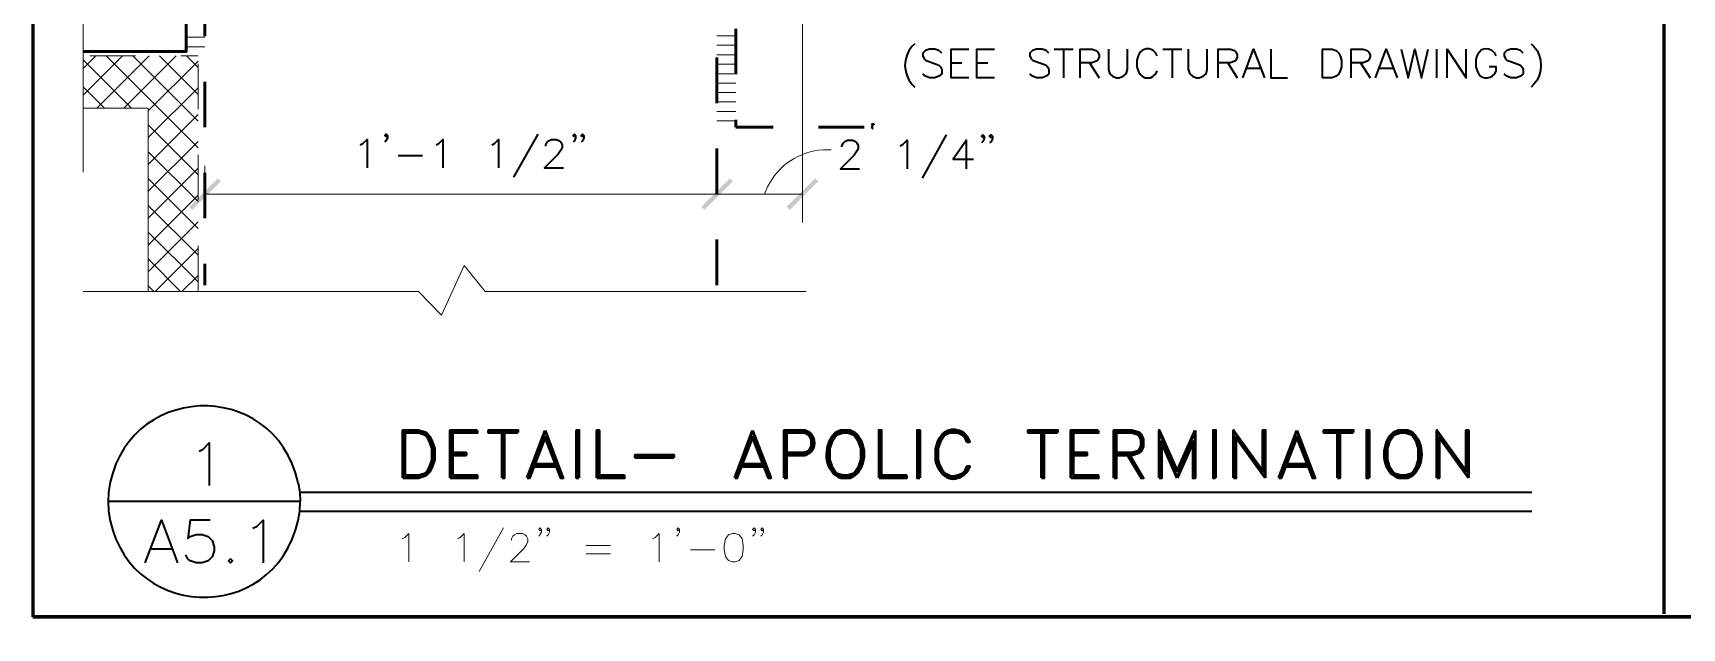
# Model space of a CAD drawing. Header units: inches. Extents: x 5 to 516, y -193 to 129.
# Drawn here: x 334.394 to 338.017, y -12.359 to -11.052 of the extents above; entities that cross this region are included whole.
import ezdxf

# ---------------------------------------------------------------- set-up
doc = ezdxf.new("R2010")
doc.units = ezdxf.units.IN
doc.header["$MEASUREMENT"] = 0
doc.linetypes.add('PDF_IMPORT', pattern=[1, 0.8, -0.2])
doc.layers.add('PDF6_Geometry', color=7, linetype='Continuous')
doc.layers.add('PDF6_Solid Fills', color=7, linetype='Continuous')

msp = doc.modelspace()

# ---------------------------------------------------------------- hatches: boundary and pattern name
at = {"layer": 'PDF6_Solid Fills', "transparency": 33554559}
for points in [[(336.2379238, -11.2528038), (336.2357016, -11.2550261), (336.2345909, -11.2578043), (336.2351465, -11.260582), (336.2368116, -11.2628046), (336.2390337, -11.2644706), (336.240702, -11.2633595), (336.240702, -11.2616935), (336.240702, -11.2594709), (336.2407017, -11.2533593), (336.2407016, -11.2522483)], [(334.8068122, -11.3778038), (334.8001455, -11.3711372), (334.737368, -11.4339152), (334.7440344, -11.4405816)], [(335.8690344, -11.4405821), (335.9318119, -11.3778041), (335.9251455, -11.3711377), (335.8623677, -11.4339155)], [(336.0501458, -11.4339155), (336.0568124, -11.4405821), (336.1190344, -11.3778041), (336.112368, -11.3711377)]]:
    msp.add_hatch(color=256, dxfattribs=at).paths.add_polyline_path(points)

# ---------------------------------------------------------------- linework, layer by layer
at = {"layer": 'PDF6_Geometry', "lineweight": 60}
for points in [[(356.8940342, -11.7255821), (356.8940342, -8.5589156), (334.3940348, -8.5589156), (334.3940348, -12.3344711)], [(337.977923, -12.3283597), (337.977923, -8.5589153)]]:
    msp.add_lwpolyline(points, dxfattribs=at)
at = {"layer": 'PDF6_Geometry', "lineweight": 15}
for points in [[(334.504591, -10.5378041), (334.504591, -10.8194708), (334.4557021, -10.8700263), (334.5684799, -10.921693), (334.504591, -10.9650263), (334.504591, -11.3572485)], [(336.0845899, -10.7094711), (336.0845899, -11.46836)], [(334.7307013, -11.0611376), (334.7718125, -11.0611376)], [(334.7307013, -11.082249), (334.7718125, -11.082249)], [(335.9384785, -11.0578044), (335.8968119, -11.0578044)], [(335.9384785, -11.0783597), (335.8968119, -11.0783597)], [(334.5051448, -11.1878048), (334.5907004, -11.1022492)], [(334.5051448, -11.128916), (334.5318115, -11.1022494)], [(334.6101456, -11.2172486), (334.5051456, -11.111693)], [(334.5345909, -11.2172486), (334.6495909, -11.1022486)], [(334.7568131, -11.3044712), (334.5545909, -11.102249)], [(334.5934785, -11.2172486), (334.7084785, -11.1022486)], [(334.7568131, -11.2455825), (334.6134798, -11.1022491)], [(334.6468119, -11.2228039), (334.7568119, -11.1133595)], [(334.7568131, -11.1866937), (334.6723686, -11.1022493)], [(334.7568131, -11.1278038), (334.7312575, -11.1022483)], [(335.9384785, -11.0994711), (335.8968119, -11.0994711)], [(335.9384785, -11.1200264), (335.8968119, -11.1200264)], [(335.9384785, -11.1411378), (335.8968119, -11.1411378)], [(334.551258, -11.2172486), (334.5051469, -11.1705819)], [(334.6468119, -11.2816938), (334.7568119, -11.1722494)], [(335.9384785, -11.161693), (335.8968119, -11.161693)], [(335.9384785, -11.1828044), (335.8968119, -11.1828044)], [(334.6468119, -11.6194714), (334.6468119, -11.2172492), (334.5051453, -11.2172492)], [(334.6468119, -11.3405826), (334.7568119, -11.2311381)], [(335.9384785, -11.2033597), (335.8968119, -11.2033597)], [(335.9384785, -11.2244711), (335.8968119, -11.2244711)], [(334.7568131, -11.36336), (334.6468131, -11.25336)], [(335.9384785, -11.2450264), (335.8968119, -11.2450264)], [(334.6468119, -11.3994713), (334.7568119, -11.2900269)], [(334.7568131, -11.4222487), (334.6468131, -11.3128043)], [(336.1479241, -11.3083594), (336.1307019, -11.3083594)], [(334.6468119, -11.4583601), (334.7568119, -11.3489156)], [(334.7568131, -11.4811375), (334.6468131, -11.371693)], [(334.7718119, -11.364471), (334.7718119, -11.3433599)], [(334.6468119, -11.5178049), (334.7568119, -11.4078049)], [(334.7718119, -11.4061377), (335.8968119, -11.4061377), (336.0845897, -11.4061377)], [(336.0079241, -11.3900261), (336.0012574, -11.4061372)], [(334.7568131, -11.5400262), (334.6468131, -11.4305818)], [(334.6468119, -11.5766937), (334.7568119, -11.4666937)], [(334.7568131, -11.5989161), (334.6468131, -11.4894717)], [(334.7184785, -11.6194714), (334.6468118, -11.5483603)], [(334.6623691, -11.6194714), (334.7568135, -11.5255825)], [(334.504591, -11.6200264), (335.2412576, -11.6200264), (335.2918131, -11.671693), (335.3412576, -11.5628041), (335.3873687, -11.6200264), (336.0929242, -11.6200264)], [(334.7212567, -11.6194714), (334.7568123, -11.5844714)], [(334.6595909, -11.6194714), (334.6468131, -11.6072492)], [(335.2045896, -12.1633602), (335.2107007, -12.1605824), (335.2195896, -12.1516935), (335.2195896, -12.2139157)], [(335.3268136, -12.1633602), (335.3323692, -12.1605824), (335.3412581, -12.1516935), (335.3412581, -12.2139157)], [(335.427924, -12.1394706), (335.3740351, -12.2350261)], [(335.4457011, -12.1661373), (335.4457011, -12.1633595), (335.4484788, -12.1572484), (335.4518122, -12.1544706), (335.4573677, -12.1516928), (335.4695899, -12.1516928), (335.4751455, -12.1544706), (335.4784788, -12.1572484), (335.4812566, -12.1633595), (335.4812566, -12.1694706), (335.4784788, -12.1755817), (335.4723677, -12.1844706), (335.4429233, -12.2139151), (335.4845899, -12.2139151)], [(335.5112573, -12.1428049), (335.507924, -12.1455827), (335.5051462, -12.1428049), (335.507924, -12.1394716), (335.5112573, -12.1428049), (335.5112573, -12.1483604), (335.507924, -12.1544716), (335.5051462, -12.1572493)], [(335.5290344, -12.1428049), (335.5262566, -12.1455827), (335.5229233, -12.1428049), (335.5262566, -12.1394716), (335.5290344, -12.1428049), (335.5290344, -12.1483604), (335.5262566, -12.1544716), (335.5229233, -12.1572493)], [(335.7551448, -12.1633602), (335.7612559, -12.1605824), (335.7701448, -12.1516935), (335.7701448, -12.2139157)], [(335.8145907, -12.1428049), (335.811813, -12.1455827), (335.8084796, -12.1428049), (335.811813, -12.1394716), (335.8145907, -12.1428049), (335.8145907, -12.1483604), (335.811813, -12.1544716), (335.8084796, -12.1572493)], [(335.9812574, -12.1428049), (335.9784796, -12.1455827), (335.9751463, -12.1428049), (335.9784796, -12.1394716), (335.9812574, -12.1428049), (335.9812574, -12.1483604), (335.9784796, -12.1544716), (335.9751463, -12.1572493)], [(335.9990345, -12.1428049), (335.9962567, -12.1455827), (335.9934789, -12.1428049), (335.9962567, -12.1394716), (335.9990345, -12.1428049), (335.9990345, -12.1483604), (335.9962567, -12.1544716), (335.9934789, -12.1572493)], [(335.6095895, -12.1783601), (335.6629228, -12.1783601)], [(335.6095895, -12.1961383), (335.6629228, -12.1961383)], [(335.8384781, -12.1872487), (335.8918114, -12.1872487)]]:
    msp.add_lwpolyline(points, dxfattribs=at)
at = {"layer": 'PDF6_Geometry', "lineweight": 50}
for points in [[(334.7307013, -10.7589153), (334.7307013, -11.0922486), (334.5051458, -11.0922486)], [(335.3701448, -11.9250269), (335.3107003, -11.9250269), (335.3107003, -12.0294714)], [(335.3701451, -11.9250262), (335.3701451, -11.9300262), (335.3157007, -11.9300262), (335.3157007, -12.0244706)], [(335.4245897, -11.9300262), (335.4245897, -12.0294706)], [(335.42959, -11.9300262), (335.42959, -12.0294706), (335.42459, -12.0294706)], [(335.5190337, -11.9250269), (335.4795892, -12.0294714)], [(335.5190337, -11.9250269), (335.5584781, -12.0294713), (335.5540337, -12.0294713), (335.5190337, -11.9400269), (335.4845892, -12.0294713), (335.4795892, -12.0294713)], [(335.9751449, -11.9250269), (335.9357004, -12.0294714)], [(335.9751449, -11.9250269), (336.0151449, -12.0294713), (336.0101449, -12.0294713), (335.9751449, -11.9400269), (335.9407004, -12.0294713), (335.9357004, -12.0294713)], [(336.0995893, -11.9300269), (336.0895893, -11.9250269), (336.0445893, -11.9250269), (336.0445893, -12.0294714)], [(336.0495897, -11.9744706), (336.0895897, -11.9744706), (336.0995897, -11.9700262), (336.1045897, -11.9600262), (336.1045897, -11.9450262), (336.0995897, -11.9350262), (336.0895897, -11.9300262), (336.0495897, -11.9300262), (336.0495897, -12.0294706), (336.0445897, -12.0294706)], [(336.1984799, -11.9300269), (336.1884799, -11.9250269), (336.1690355, -11.9250269), (336.1590355, -11.9300269), (336.1490355, -11.9400269)], [(336.3823691, -11.9500265), (336.3773691, -11.9650265), (336.3773691, -11.9894709)], [(336.3823691, -11.9894709), (336.3823691, -11.9650265), (336.3873691, -11.9500265), (336.3968136, -11.9350265), (336.4068136, -11.9300265), (336.4268136, -11.9300265), (336.4368136, -11.9350265), (336.4418136, -11.9400265), (336.4468136, -11.9500265), (336.4518136, -11.9500265), (336.4468136, -11.9400265), (336.4368136, -11.9300265)], [(336.6101456, -11.9300262), (336.6101456, -12.0294706)], [(336.6151459, -11.9300262), (336.6151459, -12.0294706), (336.6101459, -12.0294706)], [(336.7345896, -11.9250269), (336.6745896, -11.9250269), (336.6745896, -12.0294714)], [(336.73459, -11.9250262), (336.73459, -11.9300262), (336.67959, -11.9300262), (336.67959, -12.0244706)], [(336.7740336, -11.9794714), (336.8084781, -11.9794714), (336.8234781, -11.9744714), (336.8284781, -11.9700269), (336.8334781, -11.9600269), (336.8334781, -11.9450269), (336.8284781, -11.9350269), (336.8234781, -11.9300269), (336.8084781, -11.9250269), (336.7690336, -11.9250269), (336.7690336, -12.0294714)], [(336.774034, -11.9744706), (336.8084784, -11.9744706), (336.8234784, -11.9700262), (336.8284784, -11.9600262), (336.8284784, -11.9450262), (336.8234784, -11.9350262), (336.8084784, -11.9300262), (336.774034, -11.9300262), (336.774034, -12.0294706), (336.769034, -12.0294706)], [(336.9079228, -12.0294709), (336.8734783, -11.9500265), (336.8734783, -12.0294709), (336.8684783, -12.0294709)], [(336.9473691, -11.9250269), (336.9079247, -12.0144714), (336.8684802, -11.9250269), (336.8684802, -12.0294714)], [(336.9079225, -12.0294717), (336.9429225, -11.9500272), (336.9429225, -12.0294717), (336.947367, -12.0294717), (336.947367, -11.9250272)], [(337.101257, -12.0294714), (337.101257, -11.9250269), (337.096257, -11.9250269), (337.096257, -12.0144714), (337.0318126, -11.9250269), (337.0318126, -12.0294714)], [(337.1012574, -12.0294713), (337.0368129, -11.9400269), (337.0368129, -12.0294713), (337.0318129, -12.0294713)], [(337.1707015, -11.9250269), (337.131257, -12.0294714)], [(337.1707015, -11.9250269), (337.2107015, -12.0294713), (337.2057015, -12.0294713), (337.1707015, -11.9400269), (337.136257, -12.0294713), (337.131257, -12.0294713)], [(337.2601451, -11.9300262), (337.2601451, -12.0294706)], [(337.2651454, -11.9300262), (337.2651454, -12.0294706), (337.2601454, -12.0294706)], [(337.4240336, -11.9300269), (337.4140336, -11.9250269), (337.3940336, -11.9250269), (337.3840336, -11.9300269), (337.3740336, -11.9400269)], [(337.5479236, -12.0294714), (337.5479236, -11.9250269), (337.5429236, -11.9250269), (337.5429236, -12.0144714), (337.4784791, -11.9250269), (337.4784791, -12.0294714)], [(337.5479239, -12.0294713), (337.4834795, -11.9400269), (337.4834795, -12.0294713), (337.4784795, -12.0294713)], [(335.3157007, -11.9744711), (335.3457007, -11.9744711), (335.3457007, -11.9794711), (335.3157007, -11.9794711)], [(336.0995893, -11.9744714), (336.0895893, -11.9794714), (336.0495893, -11.9794714)], [(336.67959, -11.9744711), (336.70959, -11.9744711), (336.70959, -11.9794711), (336.67959, -11.9794711)], [(336.7990358, -11.9794714), (336.8284802, -12.0294714), (336.8334802, -12.0294714), (336.8040358, -11.9794714)], [(335.3157007, -12.0244713), (335.3701451, -12.0244713), (335.3701451, -12.0294713), (335.3107007, -12.0294713)], [(335.4890338, -12.004471), (335.5490338, -12.004471)], [(335.4940341, -11.9994706), (335.5440341, -11.9994706)], [(335.945701, -12.004471), (336.0051455, -12.004471)], [(335.9507014, -11.9994706), (336.0001458, -11.9994706)], [(336.1690355, -12.0294714), (336.1884799, -12.0294714), (336.1984799, -12.0244714)], [(336.4368136, -12.0244709), (336.4468136, -12.0144709), (336.4518136, -12.0044709), (336.4468136, -12.0044709), (336.4418136, -12.0144709), (336.4368136, -12.0194709)], [(336.67959, -12.0244713), (336.73459, -12.0244713), (336.73459, -12.0294713), (336.67459, -12.0294713)], [(337.1412576, -12.004471), (337.2007021, -12.004471)], [(337.146258, -11.9994706), (337.1957025, -11.9994706)], [(337.3940336, -12.0294714), (337.4140336, -12.0294714), (337.4240336, -12.0244714)]]:
    msp.add_lwpolyline(points, dxfattribs=at)
at = {"layer": 'PDF6_Geometry', "linetype": 'PDF_IMPORT', "lineweight": 50, "ltscale": 0.041667}
for points in [[(334.7718119, -10.7589153), (334.7718119, -11.6055825)], [(335.8968119, -11.6055825), (335.8968119, -10.7589161)], [(336.2201467, -10.8422486), (335.9384785, -10.8422486), (335.9384785, -11.2583597)]]:
    msp.add_lwpolyline(points, dxfattribs=at)
at = {"layer": 'PDF6_Geometry', "lineweight": 35}
for points in [[(336.3312579, -11.0755826), (336.3251467, -11.0811382)], [(337.6857003, -11.0755826), (337.6918114, -11.0811382)], [(336.3907016, -11.0961379), (336.3845905, -11.0900268), (336.3757016, -11.087249), (336.3640349, -11.087249), (336.355146, -11.0900268), (336.3490349, -11.0961379), (336.3490349, -11.102249), (336.3518127, -11.1083601), (336.355146, -11.1111379), (336.3607016, -11.1139157), (336.3784793, -11.1200268), (336.3845905, -11.1228046), (336.3879238, -11.1261379), (336.3907016, -11.1316934), (336.3907016, -11.1411379), (336.3845905, -11.1466934), (336.3757016, -11.1500268), (336.3640349, -11.1500268), (336.355146, -11.1466934), (336.3490349, -11.1411379)], [(336.4501457, -11.1500263), (336.4112569, -11.1500263), (336.4112569, -11.0872485), (336.4501457, -11.0872485)], [(336.4112569, -11.1172493), (336.4351457, -11.1172493)], [(336.5068135, -11.1500263), (336.4679246, -11.1500263), (336.4679246, -11.0872485), (336.5068135, -11.0872485)], [(336.4679246, -11.1172493), (336.4918135, -11.1172493)], [(336.6257005, -11.0961379), (336.6201449, -11.0900268), (336.611256, -11.087249), (336.5990338, -11.087249), (336.5901449, -11.0900268), (336.5840338, -11.0961379), (336.5840338, -11.102249), (336.5873671, -11.1083601), (336.5901449, -11.1111379), (336.596256, -11.1139157), (336.6140338, -11.1200268), (336.6201449, -11.1228046), (336.6229227, -11.1261379), (336.6257005, -11.1316934), (336.6257005, -11.1411379), (336.6201449, -11.1466934), (336.611256, -11.1500268), (336.5990338, -11.1500268), (336.5901449, -11.1466934), (336.5840338, -11.1411379)], [(336.6379233, -11.0872494), (336.67959, -11.0872494)], [(336.6584786, -11.0872494), (336.6584786, -11.1500271)], [(336.6945911, -11.1500263), (336.6945911, -11.0872485), (336.7212578, -11.0872485), (336.7301466, -11.0900263), (336.7329244, -11.0933596), (336.7362578, -11.0994707), (336.7362578, -11.1050263), (336.7329244, -11.1111374), (336.7301466, -11.1139152), (336.7212578, -11.1172485), (336.6945911, -11.1172485)], [(336.7151464, -11.1172493), (336.7362575, -11.1500271)], [(336.756813, -11.0872494), (336.756813, -11.1316938), (336.7601464, -11.1411383), (336.7657019, -11.1466938), (336.7745908, -11.1500271), (336.7807019, -11.1500271), (336.7895908, -11.1466938), (336.7957019, -11.1411383), (336.7984797, -11.1316938), (336.7984797, -11.0872494)], [(336.8762566, -11.0872494), (336.9179232, -11.0872494)], [(336.8968119, -11.0872494), (336.8968119, -11.1500271)], [(336.9323682, -11.0872494), (336.9323682, -11.1316938), (336.9357016, -11.1411383), (336.9412571, -11.1466938), (336.9507016, -11.1500271), (336.9562571, -11.1500271), (336.965146, -11.1466938), (336.9712571, -11.1411383), (336.9740349, -11.1316938), (336.9740349, -11.0872494)], [(336.9979245, -11.1500263), (336.9979245, -11.0872485), (337.0251467, -11.0872485), (337.0340356, -11.0900263), (337.0368134, -11.0933596), (337.0395912, -11.0994707), (337.0395912, -11.1050263), (337.0368134, -11.1111374), (337.0340356, -11.1139152), (337.0251467, -11.1172485), (336.9979245, -11.1172485)], [(337.0190336, -11.1172493), (337.0395892, -11.1500271)], [(337.0518118, -11.1500263), (337.0757006, -11.0872485), (337.0995895, -11.1500263)], [(337.1140337, -11.0872494), (337.1140337, -11.1500271), (337.1501448, -11.1500271)], [(337.290145, -11.1500263), (337.290145, -11.0872485), (337.3168117, -11.0872485), (337.3257006, -11.0900263), (337.3284783, -11.0933596), (337.3318117, -11.0994707), (337.3318117, -11.1050263), (337.3284783, -11.1111374), (337.3257006, -11.1139152), (337.3168117, -11.1172485), (337.290145, -11.1172485)], [(337.3107003, -11.1172493), (337.3318114, -11.1500271)], [(337.3434784, -11.1500263), (337.3673673, -11.0872485), (337.3912562, -11.1500263)], [(337.4001462, -11.0872494), (337.4151462, -11.1500271), (337.4301462, -11.0872494), (337.4445906, -11.1500271), (337.4595906, -11.0872494)], [(337.4773669, -11.0872494), (337.4773669, -11.1500271)], [(337.5012566, -11.1500263), (337.5012566, -11.0872485), (337.5429232, -11.1500263), (337.5429232, -11.0872485)], [(337.5640351, -11.1111371), (337.5640351, -11.1261371), (337.5668128, -11.135026)], [(337.6084795, -11.1022482), (337.6057017, -11.0961371), (337.5995906, -11.090026)], [(337.6679232, -11.0961379), (337.6623677, -11.0900268), (337.6534788, -11.087249), (337.6412565, -11.087249), (337.6323677, -11.0900268), (337.6262566, -11.0961379), (337.6262566, -11.102249), (337.6295899, -11.1083601), (337.6323677, -11.1111379), (337.6384788, -11.1139157), (337.6562565, -11.1200268), (337.6623677, -11.1228046), (337.6651454, -11.1261379), (337.6679232, -11.1316934), (337.6679232, -11.1411379), (337.6623677, -11.1466934), (337.6534788, -11.1500268), (337.6412565, -11.1500268), (337.6323677, -11.1466934), (337.6262566, -11.1411379)], [(337.0607003, -11.128916), (337.0901447, -11.128916)], [(337.3523669, -11.128916), (337.3823669, -11.128916)], [(337.6057017, -11.1411371), (337.6084795, -11.135026), (337.6084795, -11.1261371), (337.5934795, -11.1261371)], [(336.3251467, -11.1644715), (336.3312579, -11.1705826)], [(337.6918114, -11.1644715), (337.6857003, -11.1705826)], [(335.1129238, -11.2972487), (335.1190349, -11.2944709), (335.1279238, -11.2855821), (335.1279238, -11.3483598)], [(335.1729236, -11.2766934), (335.1695903, -11.2794712), (335.1668125, -11.2766934), (335.1695903, -11.2739157), (335.1729236, -11.2766934), (335.1729236, -11.2828046), (335.1695903, -11.2883601), (335.1668125, -11.2916934)], [(335.2795905, -11.2972487), (335.2857016, -11.2944709), (335.2945905, -11.2855821), (335.2945905, -11.3483598)], [(335.4018123, -11.2972487), (335.4079234, -11.2944709), (335.4168123, -11.2855821), (335.4168123, -11.3483598)], [(335.5029226, -11.2739152), (335.4495893, -11.3689152)], [(335.520702, -11.3005819), (335.520702, -11.2972486), (335.5240353, -11.291693), (335.5268131, -11.2883597), (335.5329242, -11.2855819), (335.5445908, -11.2855819), (335.550702, -11.2883597), (335.5534797, -11.291693), (335.5568131, -11.2972486), (335.5568131, -11.3033597), (335.5534797, -11.3094708), (335.5479242, -11.3183597), (335.5179242, -11.3483597), (335.5595908, -11.3483597)], [(335.586256, -11.2766934), (335.5834782, -11.2794712), (335.5807004, -11.2766934), (335.5834782, -11.2739157), (335.586256, -11.2766934), (335.586256, -11.2828046), (335.5834782, -11.2883601), (335.5807004, -11.2916934)], [(335.6040353, -11.2766934), (335.6012575, -11.2794712), (335.5984797, -11.2766934), (335.6012575, -11.2739157), (335.6040353, -11.2766934), (335.6040353, -11.2828046), (335.6012575, -11.2883601), (335.5984797, -11.2916934)], [(336.1712576, -11.3022491), (336.1712576, -11.2994713), (336.1745909, -11.2933602), (336.1773687, -11.2900269), (336.1834798, -11.2872491), (336.1951465, -11.2872491), (336.2012576, -11.2900269), (336.2040354, -11.2933602), (336.2073687, -11.2994713), (336.2073687, -11.3050269), (336.2040354, -11.311138), (336.1984798, -11.3200269), (336.1684798, -11.3500269), (336.2101465, -11.3500269)], [(336.2995896, -11.2994709), (336.3057008, -11.2961375), (336.3145896, -11.2872486), (336.3145896, -11.3500264)], [(336.4007023, -11.2755824), (336.347369, -11.3705824)], [(336.4451449, -11.3500269), (336.4451449, -11.2872491), (336.4157005, -11.3289158), (336.4601449, -11.3289158)], [(336.4840356, -11.2783595), (336.4812578, -11.2811373), (336.4779245, -11.2783595), (336.4812578, -11.2755817), (336.4840356, -11.2783595), (336.4840356, -11.2844706), (336.4812578, -11.2900261), (336.4779245, -11.2933595)], [(336.5018127, -11.2783595), (336.4990349, -11.2811373), (336.4957016, -11.2783595), (336.4990349, -11.2755817), (336.5018127, -11.2783595), (336.5018127, -11.2844706), (336.4990349, -11.2900261), (336.4957016, -11.2933595)], [(335.1962572, -11.3211383), (335.250146, -11.3211383)], [(334.7590352, -11.9705818), (334.7679241, -11.9661373), (334.7812574, -11.9522484), (334.7812574, -12.0461373)], [(334.9768125, -12.0400268), (334.9801458, -12.0605824), (334.9807013, -12.0811379), (334.5590347, -12.0811379)], [(334.5601458, -12.0605824), (334.5590347, -12.0811379), (334.5601458, -12.102249)], [(334.9801452, -12.0605815), (337.6868119, -12.0605815)], [(334.9768125, -12.1228046), (334.9801458, -12.102249), (334.9807013, -12.0811379)], [(334.6407016, -12.2161375), (334.6762572, -12.1222486), (334.7118127, -12.2161375)], [(334.7834787, -12.1222485), (334.7390342, -12.1222485), (334.7345898, -12.162804), (334.7390342, -12.1583596), (334.7523676, -12.1539151), (334.7657009, -12.1539151), (334.7790342, -12.1583596), (334.7879231, -12.1672485), (334.7923676, -12.1805818), (334.7923676, -12.1894707), (334.7879231, -12.202804), (334.7790342, -12.2116929), (334.7657009, -12.2161374), (334.7523676, -12.2161374), (334.7390342, -12.2116929), (334.7345898, -12.2072485), (334.7295898, -12.1983596)], [(334.8773688, -12.1400267), (334.8862577, -12.1355822), (334.899591, -12.1222489), (334.899591, -12.2161378)], [(334.9801452, -12.1022482), (337.6868119, -12.1022482)], [(334.6540344, -12.1850265), (334.6984789, -12.1850265)]]:
    msp.add_lwpolyline(points, dxfattribs=at)
msp.add_lwpolyline([(336.8640337, -11.1022482), (336.8612559, -11.0961371), (336.8551448, -11.090026, 0.508362924), (336.8223671, -11.1022482), (336.8195893, -11.1111371), (336.8195893, -11.1261371), (336.8223671, -11.135026), (336.8251448, -11.1411371), (336.8312559, -11.1466926), (336.8373671, -11.150026), (336.8490337, -11.150026), (336.8551448, -11.1466926), (336.8612559, -11.1411371), (336.8640337, -11.135026)], format="xyb", dxfattribs=at)
at = {"layer": 'PDF6_Geometry', "linetype": 'PDF_IMPORT', "lineweight": 15, "ltscale": 0.05}
for points in [[(334.5190337, -11.1022482), (334.7568117, -11.1022482)], [(334.7568131, -11.6194714), (334.7568131, -11.1022484)]]:
    msp.add_lwpolyline(points, dxfattribs=at)
at = {"layer": 'PDF6_Geometry', "lineweight": 35}
for points in [[(337.2273669, -11.1500263), (337.2273669, -11.0872485), (337.2484781, -11.0872485), (337.2573669, -11.0900263), (337.2629225, -11.0961374), (337.2662558, -11.1022485), (337.2690336, -11.1111374), (337.2690336, -11.1261374), (337.2662558, -11.1350263), (337.2629225, -11.1411374), (337.2573669, -11.1466929), (337.2484781, -11.1500263)], [(334.8279236, -12.207249), (334.8234791, -12.2116934), (334.8279236, -12.2161379), (334.832368, -12.2116934)]]:
    msp.add_lwpolyline(points, close=True, dxfattribs=at)
at = {"layer": 'PDF6_Geometry', "linetype": 'PDF_IMPORT', "lineweight": 50, "ltscale": 0.042222}
msp.add_lwpolyline([(336.2201467, -11.2583603), (335.9384795, -11.2583603)], dxfattribs=at)
at = {"layer": 'PDF6_Geometry', "lineweight": 50}
for points in [[(336.240702, -11.2522489), (336.2379243, -11.2528044), (336.240702, -11.2522489)], [(336.240702, -11.2533599), (336.240702, -11.2522488)], [(335.2068117, -12.0294714), (335.2412562, -12.0294714), (335.2562562, -12.0244714), (335.2662562, -12.0144714), (335.2712562, -12.0044714), (335.2762562, -11.9894714), (335.2762562, -11.9650269), (335.2712562, -11.9500269), (335.2662562, -11.9400269), (335.2562562, -11.9300269), (335.2412562, -11.9250269), (335.2068117, -11.9250269)], [(335.211256, -12.0244706), (335.241256, -12.0244706), (335.256256, -12.0194706), (335.261256, -12.0144706), (335.266256, -12.0044706), (335.271256, -11.9894706), (335.271256, -11.9650262), (335.266256, -11.9500262), (335.261256, -11.9400262), (335.256256, -11.9350262), (335.241256, -11.9300262), (335.211256, -11.9300262)], [(335.4595903, -11.9300269), (335.3951459, -11.9300269), (335.3951459, -11.9250269), (335.4595903, -11.9250269)], [(335.5934781, -12.0294714), (335.5934781, -11.9250269), (335.5884781, -11.9250269), (335.5884781, -12.0294714)], [(335.632923, -12.0294717), (335.632923, -11.9250272), (335.637923, -11.9250272), (335.637923, -12.0244717), (335.692923, -12.0244717), (335.692923, -12.0294717)], [(336.1740358, -11.9300262), (336.1590358, -11.9350262), (336.1490358, -11.9500262), (336.1440358, -11.9650262), (336.1440358, -11.9894706), (336.1490358, -12.0044706), (336.1590358, -12.0194706), (336.1740358, -12.0244706), (336.1834803, -12.0244706), (336.1984803, -12.0194706), (336.2084803, -12.0044706), (336.2134803, -11.9894706), (336.2134803, -11.9650262), (336.2084803, -11.9500262), (336.1984803, -11.9350262), (336.1834803, -11.9300262)], [(336.2529226, -12.0294717), (336.2529226, -11.9250272), (336.2579226, -11.9250272), (336.2579226, -12.0244717), (336.3129226, -12.0244717), (336.3129226, -12.0294717)], [(336.3423681, -12.0294714), (336.3423681, -11.9250269), (336.3373681, -11.9250269), (336.3373681, -12.0294714)], [(336.6451462, -11.9300269), (336.5807017, -11.9300269), (336.5807017, -11.9250269), (336.6451462, -11.9250269)], [(336.9923677, -12.0294714), (336.9923677, -11.9250269), (336.9873677, -11.9250269), (336.9873677, -12.0294714)], [(337.2945896, -11.9300269), (337.2301452, -11.9300269), (337.2301452, -11.9250269), (337.2945896, -11.9250269)], [(337.3295892, -12.0294714), (337.3295892, -11.9250269), (337.3245892, -11.9250269), (337.3245892, -12.0294714)], [(337.399034, -11.9300262), (337.384034, -11.9350262), (337.374034, -11.9500262), (337.369034, -11.9650262), (337.369034, -11.9894706), (337.374034, -12.0044706), (337.384034, -12.0194706), (337.399034, -12.0244706), (337.409034, -12.0244706), (337.424034, -12.0194706), (337.4334784, -12.0044706), (337.4384784, -11.9894706), (337.4384784, -11.9650262), (337.4334784, -11.9500262), (337.424034, -11.9350262), (337.409034, -11.9300262)], [(335.801813, -11.9844714), (335.7173685, -11.9844714), (335.7173685, -11.9794714), (335.801813, -11.9794714)]]:
    msp.add_lwpolyline(points, close=True, dxfattribs=at)
at = {"layer": 'PDF6_Geometry', "lineweight": 15}
for points in [[(335.8968119, -11.3433599), (335.8968119, -11.364471)], [(335.9307022, -12.1516934), (335.9218133, -12.1544712), (335.9157022, -12.1633601), (335.9129244, -12.1783601), (335.9129244, -12.187249), (335.9157022, -12.202249), (335.9218133, -12.2111379), (335.9307022, -12.2139156), (335.9368133, -12.2139156), (335.9457022, -12.2111379), (335.9518133, -12.202249), (335.9545911, -12.187249), (335.9545911, -12.1783601), (335.9518133, -12.1633601), (335.9457022, -12.1544712), (335.9368133, -12.1516934)]]:
    msp.add_lwpolyline(points, close=True, dxfattribs=at)
at = {"layer": 'PDF6_Geometry', "lineweight": 60}
msp.add_lwpolyline([(334.3940348, -12.3344711), (355.5607009, -12.3344711)], close=True, dxfattribs=at)
at = {"layer": 'PDF6_Geometry', "lineweight": 35}
for points in [[(336.3251467, -11.0811382), (336.3049893, -11.1067678), (336.3045819, -11.1388974), (336.3251467, -11.1644715)], [(337.5995906, -11.090026), (337.5812665, -11.0797945), (337.5671925, -11.0925445), (337.5640351, -11.1111371)], [(337.6918114, -11.0811382), (337.7121262, -11.1048882), (337.7124873, -11.1408141), (337.6918114, -11.1644715)], [(337.5668128, -11.135026), (337.5730721, -11.1525815), (337.5937017, -11.1566), (337.6057017, -11.1411371)], [(334.9768125, -12.0400268), (334.9227939, -11.8035083), (334.5904977, -11.8200361), (334.5601458, -12.0605824)], [(334.5601458, -12.102249), (334.5907106, -12.3428046), (334.9225717, -12.3593601), (334.9768125, -12.1228046)]]:
    msp.add_open_spline(points, degree=3, dxfattribs=at)
at = {"layer": 'PDF6_Geometry', "lineweight": 15}
msp.add_open_spline([(336.1307019, -11.3083594), (336.0771556, -11.3121279), (336.0314241, -11.3414335), (336.0079241, -11.3900261)], degree=3, dxfattribs=at)
at = {"layer": 'PDF6_Geometry', "lineweight": 50}
for points in [[(336.4368136, -11.9300265), (336.4153043, -11.9152024), (336.3903784, -11.9269339), (336.3823691, -11.9500265)], [(336.0995893, -11.9300269), (336.1140245, -11.9408603), (336.1144041, -11.9645177), (336.0995893, -11.9744714)], [(336.1490355, -11.9400269), (336.1305077, -11.9677492), (336.1347484, -12.0162862), (336.1690355, -12.0294714)], [(336.1984799, -12.0244714), (336.2264521, -12.0027306), (336.2264521, -11.9517677), (336.1984799, -11.9300269)], [(337.3740336, -11.9400269), (337.3555058, -11.9677492), (337.3597466, -12.0162862), (337.3940336, -12.0294714)], [(337.4240336, -12.0244714), (337.4512651, -12.0013325), (337.4512651, -11.9531658), (337.4240336, -11.9300269)], [(336.3773691, -11.9894709), (336.3832025, -12.0188598), (336.4063877, -12.0434617), (336.4368136, -12.0244709)], [(336.3823691, -11.9894709), (336.3885266, -12.0191654), (336.4076562, -12.0367209), (336.4368136, -12.0194709)]]:
    msp.add_open_spline(points, degree=3, dxfattribs=at)

doc.saveas('drawing.dxf')
